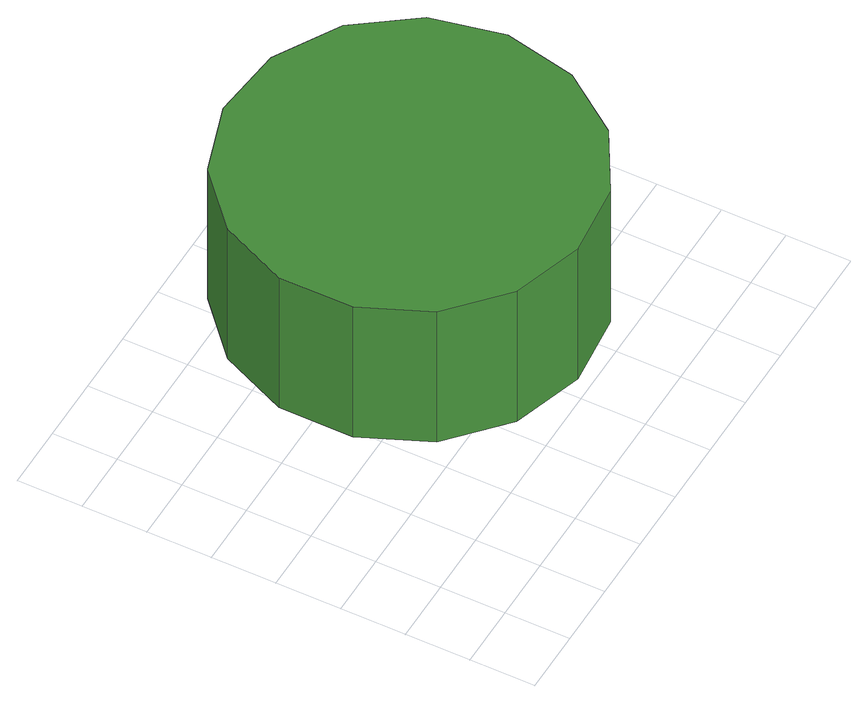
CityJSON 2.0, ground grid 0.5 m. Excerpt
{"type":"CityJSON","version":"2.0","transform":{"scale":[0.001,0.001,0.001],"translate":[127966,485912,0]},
"CityObjects":{
"tree1":{"type":"SolitaryVegetationObject","attributes":{"function":"something"},"geometry":[{"type":"MultiSurface","lod":"1","boundaries":[[[0,1,2,3,4,5,6,7,8,9,10,11,12,13,14]],[[15,16,17,18,19,20,21,22,23,24,25,26,27,28,29]],[[0,29,28,1]],[[1,28,27,2]],[[2,27,26,3]],[[3,26,25,4]],[[4,25,24,5]],[[5,24,23,6]],[[6,23,22,7]],[[7,22,21,8]],[[8,21,20,9]],[[9,20,19,10]],[[10,19,18,11]],[[11,18,17,12]],[[12,17,16,13]],[[13,16,15,14]],[[14,15,29,0]]]}]}
},
"vertices":[
[3680,1980,1777],[3560,2542,1777],[3223,3006,1777],[2726,3293,1777],[2155,3353,1777],[1609,3176,1777],[1182,2792,1777],[949,2267,1777],[949,1693,1777],[1182,1169,1777],[1609,785,1777],[2155,607,1777],[2726,667,1777],[3223,954,1777],[3560,1419,1777],[3560,1419,487],[3223,954,487],[2726,667,487],[2155,607,487],[1609,785,487],[1182,1169,487],[949,1693,487],[949,2267,487],[1182,2792,487],[1609,3176,487],[2155,3353,487],[2726,3293,487],[3223,3006,487],[3560,2542,487],[3680,1980,487]
]}
